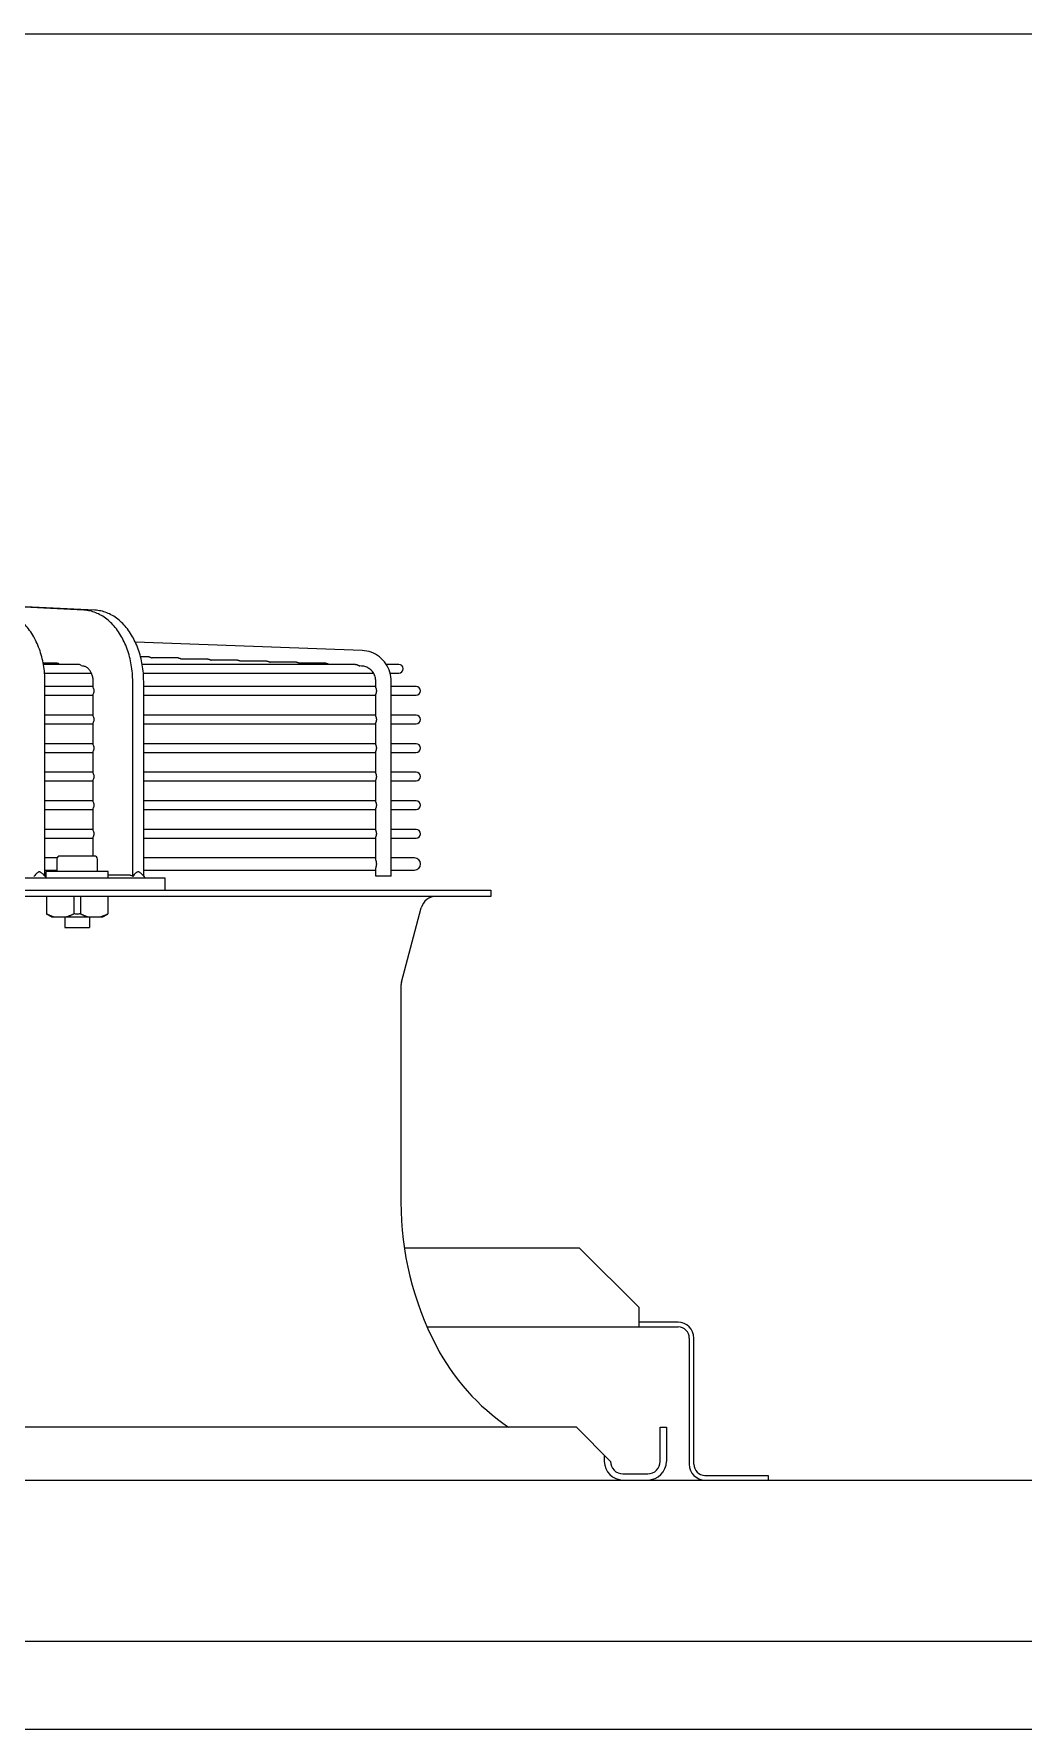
# Model space of a CAD drawing. Header units: millimetres. Extents: x 16950 to 32328, y 19251 to 29476.
# Drawn here: x 17286.51 to 17299.05, y 19593.38 to 19614.88 of the extents above; entities that cross this region are included whole.
import ezdxf

# ---------------------------------------------------------------- set-up
doc = ezdxf.new("R2010")
doc.units = ezdxf.units.MM
doc.header["$LTSCALE"] = 5
doc.layers.add('UNIT', color=6, linetype='Continuous')
doc.styles.add('SUBMITTAL', font='romans.shx', dxfattribs={"width": 0.75})
doc.dimstyles.new('SUBMITTAL', dxfattribs={"dimtxt": 0.09375, "dimasz": 0.09375, "dimexe": 0.03125, "dimexo": 0.0625, "dimgap": 0.0625, "dimtad": 0, "dimdec": 4, "dimzin": 4, "dimdsep": 46, "dimlunit": 4, "dimtxsty": 'SUBMITTAL', "dimcen": 0.09375, "dimclre": 6, "dimadec": 0, "dimazin": 0, "dimtfac": 1, "dimtdec": 0, "dimtofl": 0, "dimtmove": 0, "dimatfit": 3, "dimfxl": 0, "dimfrac": 2, "dimtolj": 1, "dimtzin": 4, "dimarcsym": 0})

msp = doc.modelspace()

# ---------------------------------------------------------------- linework, layer by layer
at = {"layer": 'UNIT'}
for p, q in [((17287.1464, 19607.5739), (17281.5716, 19607.8485)), ((17287.2856, 19607.5739), (17281.7107, 19607.8485)), ((17290.6737, 19607.0623), (17287.7984, 19607.1663)), ((17286.808, 19606.9004), (17286.6297, 19606.9004)), ((17287.0823, 19606.8869), (17286.6321, 19606.8869)), ((17287.9686, 19606.9814), (17287.8644, 19606.9814)), ((17290.588, 19606.8869), (17287.8849, 19606.8869)), ((17288.3428, 19606.9679), (17288.0094, 19606.9679)), ((17288.717, 19606.9544), (17288.3836, 19606.9544)), ((17289.0912, 19606.9409), (17288.7578, 19606.9409)), ((17289.4654, 19606.9274), (17289.1319, 19606.9274)), ((17289.8396, 19606.9139), (17289.5061, 19606.9139)), ((17290.2138, 19606.9004), (17289.8803, 19606.9004)), ((17291.1381, 19606.8869), (17290.9796, 19606.8869)), ((17286.6464, 19606.7767), (17287.2407, 19606.7767)), ((17286.651, 19604.1995), (17286.651, 19606.6689)), ((17287.1289, 19606.8657), (17287.1126, 19606.8665)), ((17287.2634, 19606.5921), (17287.2634, 19606.6689)), ((17287.7645, 19604.1961), (17287.7645, 19606.6689)), ((17287.8992, 19606.7767), (17290.8164, 19606.7767)), ((17287.9037, 19604.1995), (17287.9037, 19606.6689)), ((17290.6666, 19606.8656), (17290.6443, 19606.8664)), ((17290.8469, 19606.589), (17290.8469, 19606.6689)), ((17291.0291, 19606.7767), (17291.1381, 19606.7767)), ((17291.0438, 19604.1995), (17291.0438, 19606.6689)), ((17287.2634, 19606.605), (17286.651, 19606.605)), ((17286.651, 19606.4948), (17287.2634, 19606.4948)), ((17287.2634, 19606.2299), (17287.2634, 19606.5077)), ((17290.8469, 19606.605), (17287.9037, 19606.605)), ((17287.9037, 19606.4948), (17290.8469, 19606.4948)), ((17290.8469, 19606.2268), (17290.8469, 19606.5107)), ((17291.3586, 19606.605), (17291.0438, 19606.605)), ((17291.0438, 19606.4948), (17291.3586, 19606.4948)), ((17287.2634, 19606.2428), (17286.651, 19606.2428)), ((17290.8469, 19606.2428), (17287.9037, 19606.2428)), ((17291.3586, 19606.2428), (17291.0438, 19606.2428)), ((17286.651, 19606.1326), (17287.2634, 19606.1326)), ((17287.2634, 19605.8677), (17287.2634, 19606.1455)), ((17287.9037, 19606.1326), (17290.8469, 19606.1326)), ((17290.8469, 19605.8646), (17290.8469, 19606.1485)), ((17291.0438, 19606.1326), (17291.3586, 19606.1326)), ((17287.2634, 19605.8806), (17286.651, 19605.8806)), ((17290.8469, 19605.8806), (17287.9037, 19605.8806)), ((17291.3586, 19605.8806), (17291.0438, 19605.8806)), ((17286.651, 19605.7704), (17287.2634, 19605.7704)), ((17287.2634, 19605.5055), (17287.2634, 19605.7832)), ((17287.9037, 19605.7704), (17290.8469, 19605.7704)), ((17290.8469, 19605.5024), (17290.8469, 19605.7863)), ((17291.0438, 19605.7704), (17291.3586, 19605.7704)), ((17287.2634, 19605.5184), (17286.651, 19605.5184)), ((17286.651, 19605.4081), (17287.2634, 19605.4081)), ((17287.2634, 19605.1433), (17287.2634, 19605.421)), ((17290.8469, 19605.5184), (17287.9037, 19605.5184)), ((17287.9037, 19605.4081), (17290.8469, 19605.4081)), ((17290.8469, 19605.1402), (17290.8469, 19605.4241)), ((17291.3586, 19605.5184), (17291.0438, 19605.5184)), ((17291.0438, 19605.4081), (17291.3586, 19605.4081)), ((17287.2634, 19605.1562), (17286.651, 19605.1562)), ((17286.651, 19605.0459), (17287.2634, 19605.0459)), ((17287.2634, 19604.7811), (17287.2634, 19605.0588)), ((17290.8469, 19605.1562), (17287.9037, 19605.1562)), ((17287.9037, 19605.0459), (17290.8469, 19605.0459)), ((17290.8469, 19604.778), (17290.8469, 19605.0619)), ((17291.3586, 19605.1562), (17291.0438, 19605.1562)), ((17291.0438, 19605.0459), (17291.3586, 19605.0459)), ((17287.2634, 19604.794), (17286.651, 19604.794)), ((17290.8469, 19604.794), (17287.9037, 19604.794)), ((17291.3586, 19604.794), (17291.0438, 19604.794)), ((17286.651, 19604.6837), (17287.2634, 19604.6837)), ((17287.2634, 19604.4554), (17287.2634, 19604.6966)), ((17287.9037, 19604.6837), (17290.8469, 19604.6837)), ((17290.8469, 19604.4023), (17290.8469, 19604.6997)), ((17291.0438, 19604.6837), (17291.3586, 19604.6837)), ((17286.8074, 19604.4318), (17286.651, 19604.4318)), ((17286.8041, 19604.416), (17286.8041, 19604.2585)), ((17287.2766, 19604.4554), (17286.8435, 19604.4554)), ((17287.3159, 19604.416), (17287.3159, 19604.2585)), ((17290.8469, 19604.4318), (17287.9037, 19604.4318)), ((17290.8469, 19604.1995), (17290.8469, 19604.3077)), ((17291.3369, 19604.4318), (17291.0438, 19604.4318)), ((17285.9465, 19604.1798), (17288.1736, 19604.1798)), ((17286.651, 19604.2782), (17286.8041, 19604.2782)), ((17287.4537, 19604.2585), (17286.6663, 19604.2585)), ((17286.6663, 19604.1842), (17286.6663, 19604.2585)), ((17287.4537, 19604.1798), (17287.4537, 19604.2585)), ((17287.7228, 19604.2126), (17287.4537, 19604.2126)), ((17287.9037, 19604.2782), (17290.8469, 19604.2782)), ((17288.1736, 19604.1798), (17288.1736, 19604.0223)), ((17291.0438, 19604.1995), (17290.8469, 19604.1995)), ((17291.0438, 19604.2782), (17291.3369, 19604.2782)), ((17258.5672, 19604.0223), (17292.3074, 19604.0223)), ((17292.3074, 19603.9436), (17258.5672, 19603.9436)), ((17286.6703, 19603.9436), (17286.6703, 19603.7214)), ((17287.0183, 19603.9436), (17287.0183, 19603.7214)), ((17287.1018, 19603.9436), (17287.1018, 19603.7214)), ((17287.4498, 19603.9436), (17287.4498, 19603.7214)), ((17292.3074, 19604.0223), (17292.3074, 19603.9436)), ((17286.7333, 19603.6837), (17286.6703, 19603.7201)), ((17286.7333, 19603.6837), (17287.3868, 19603.6837)), ((17286.9026, 19603.6837), (17286.9026, 19603.5499)), ((17287.2175, 19603.6837), (17287.2175, 19603.5499)), ((17287.3868, 19603.6837), (17287.4498, 19603.7201)), ((17291.1723, 19602.8558), (17291.4234, 19603.7974)), ((17286.9026, 19603.5499), (17287.2175, 19603.5499)), ((17291.1657, 19602.8051), (17291.1657, 19600.0641)), ((17293.4303, 19599.484), (17291.2086, 19599.484)), ((17294.1803, 19598.734), (17293.4303, 19599.484)), ((17294.1803, 19598.734), (17294.1803, 19598.484)), ((17294.6803, 19598.542), (17294.1803, 19598.542)), ((17291.4967, 19598.484), (17294.6803, 19598.484)), ((17294.8213, 19598.343), (17294.8213, 19596.741)), ((17294.8793, 19596.741), (17294.8793, 19598.343)), ((17293.3901, 19597.2113), (17257.4846, 19597.2113)), ((17293.3901, 19597.2113), (17293.8231, 19596.7782)), ((17294.4531, 19596.7782), (17294.4531, 19597.2113)), ((17294.4531, 19597.2113), (17294.5318, 19597.2113)), ((17294.5318, 19597.2113), (17294.5318, 19596.7782)), ((17293.7444, 19596.857), (17293.7444, 19596.7782)), ((17293.9806, 19596.6207), (17294.2956, 19596.6207)), ((17295.0203, 19596.6), (17295.8213, 19596.6)), ((17295.8213, 19596.6), (17295.8213, 19596.542)), ((17251.8123, 19596.542), (17393.5423, 19596.542)), ((17393.5423, 19594.4924), (17251.8123, 19594.4924)), ((17256.0623, 19593.3829), (17389.3064, 19593.3829))]:
    msp.add_line(p, q, dxfattribs=at)
for centre, radius, start, end in [((17291.1381, 19606.8318), 0.0551, 270, 90), ((17291.3586, 19606.5499), 0.0551, 270, 90), ((17291.3586, 19606.1877), 0.0551, 270, 90), ((17291.3586, 19605.8255), 0.0551, 270, 90), ((17291.3586, 19605.4633), 0.0551, 270, 90), ((17291.3586, 19605.1011), 0.0551, 270, 90), ((17291.3586, 19604.7389), 0.0551, 270, 90), ((17286.8435, 19604.416), 0.0394, 90, 180), ((17287.2766, 19604.416), 0.0394, 0, 90), ((17291.3369, 19604.355), 0.0768, 270, 90), ((17291.6136, 19603.7467), 0.1969, 90, 165.06858), ((17291.3625, 19602.8051), 0.1969, 165.06858, 180), ((17295.1027, 19600.0641), 3.937, 180, 207.50184), ((17294.6803, 19598.343), 0.199, 0, 90), ((17294.6803, 19598.343), 0.141, 0, 90), ((17294.1249, 19599.5551), 2.8346, 207.50184, 235.77552), ((17293.9806, 19596.7782), 0.2362, 180, 270), ((17293.9806, 19596.7782), 0.1575, 180, 270), ((17294.2956, 19596.7782), 0.2362, 270, 0), ((17294.2956, 19596.7782), 0.1575, 270, 0), ((17295.0203, 19596.741), 0.199, 180, 270), ((17295.0203, 19596.741), 0.141, 180, 270)]:
    msp.add_arc(centre, radius, start, end, dxfattribs=at)
for centre, ratio, start_param, end_param in [((17286.808, 19606.8453), 0.7080429, 2.4266911, 3.1416001), ((17287.0823, 19606.8318), 0.7079972, 2.2505647, 3.1415995), ((17287.2383, 19606.5499), 0.7079678, 1.5708033, 2.4433758), ((17287.2383, 19606.5499), 0.7079678, 0.6982169, 1.5707894), ((17287.2383, 19606.1877), 0.7079678, 1.5708033, 2.4433758), ((17287.2383, 19606.1877), 0.7079678, 0.6982169, 1.5707894), ((17287.2383, 19605.8255), 0.7079678, 1.5708033, 2.4433758), ((17287.2383, 19605.8255), 0.7079678, 0.6982169, 1.5707894), ((17287.2383, 19605.4633), 0.7079678, 1.5708033, 2.4433758), ((17287.2383, 19605.4633), 0.7079678, 0.6982169, 1.5707894), ((17287.2383, 19605.1011), 0.7079678, 1.5708033, 2.4433758), ((17287.2383, 19605.1011), 0.7079678, 0.6982169, 1.5707894), ((17287.2383, 19604.7389), 0.7079678, 1.5708033, 2.4433758), ((17287.2383, 19604.7389), 0.7079678, 0.6982169, 1.5707894)]:
    msp.add_ellipse(centre, major_axis=(0, -0.0551), ratio=ratio, start_param=start_param, end_param=end_param, dxfattribs=at)
for points, knots in [([(17286.651, 19606.6689), (17286.651, 19606.7044), (17286.6495, 19606.7403), (17286.6465, 19606.7757), (17286.6435, 19606.8112), (17286.6391, 19606.8461), (17286.6332, 19606.8808), (17286.6273, 19606.9154), (17286.6199, 19606.9498), (17286.6111, 19606.9833), (17286.6024, 19607.0167), (17286.5923, 19607.0493), (17286.5808, 19607.081), (17286.5693, 19607.1128), (17286.5564, 19607.1438), (17286.5424, 19607.1734), (17286.5283, 19607.203), (17286.5131, 19607.2313), (17286.4967, 19607.2583), (17286.4803, 19607.2854), (17286.4626, 19607.3112), (17286.444, 19607.3354), (17286.4255, 19607.3595), (17286.406, 19607.382), (17286.3856, 19607.4029), (17286.3651, 19607.4237), (17286.3437, 19607.443), (17286.3216, 19607.4603), (17286.2996, 19607.4777), (17286.277, 19607.4931), (17286.2536, 19607.5066), (17286.2303, 19607.5201), (17286.2063, 19607.5318), (17286.182, 19607.5413), (17286.1577, 19607.5509), (17286.1331, 19607.5583), (17286.1082, 19607.5638), (17286.0833, 19607.5692), (17286.0579, 19607.5726), (17286.0328, 19607.5738)], [0, 0, 0, 0, 0.076921, 0.076921, 0.076921, 0.1538421, 0.1538421, 0.1538421, 0.2307631, 0.2307631, 0.2307631, 0.3076842, 0.3076842, 0.3076842, 0.3846052, 0.3846052, 0.3846052, 0.4615263, 0.4615263, 0.4615263, 0.5384473, 0.5384473, 0.5384473, 0.6153684, 0.6153684, 0.6153684, 0.6922894, 0.6922894, 0.6922894, 0.7692105, 0.7692105, 0.7692105, 0.8461315, 0.8461315, 0.8461315, 0.9230526, 0.9230526, 0.9230526, 1, 1, 1, 1]), ([(17287.7645, 19606.6689), (17287.7645, 19606.7044), (17287.763, 19606.7403), (17287.7601, 19606.7757), (17287.7571, 19606.8112), (17287.7527, 19606.8461), (17287.7467, 19606.8808), (17287.7408, 19606.9154), (17287.7334, 19606.9498), (17287.7247, 19606.9833), (17287.7159, 19607.0167), (17287.7058, 19607.0493), (17287.6943, 19607.081), (17287.6828, 19607.1128), (17287.67, 19607.1438), (17287.6559, 19607.1734), (17287.6419, 19607.203), (17287.6267, 19607.2313), (17287.6102, 19607.2583), (17287.5938, 19607.2854), (17287.5762, 19607.3112), (17287.5576, 19607.3354), (17287.539, 19607.3595), (17287.5196, 19607.382), (17287.4991, 19607.4029), (17287.4787, 19607.4237), (17287.4572, 19607.443), (17287.4352, 19607.4603), (17287.4132, 19607.4777), (17287.3905, 19607.4931), (17287.3672, 19607.5066), (17287.3438, 19607.5201), (17287.3198, 19607.5318), (17287.2955, 19607.5413), (17287.2712, 19607.5509), (17287.2467, 19607.5583), (17287.2218, 19607.5638), (17287.1968, 19607.5692), (17287.1715, 19607.5726), (17287.1464, 19607.5738)], [0, 0, 0, 0, 0.076921, 0.076921, 0.076921, 0.1538421, 0.1538421, 0.1538421, 0.2307631, 0.2307631, 0.2307631, 0.3076842, 0.3076842, 0.3076842, 0.3846052, 0.3846052, 0.3846052, 0.4615263, 0.4615263, 0.4615263, 0.5384473, 0.5384473, 0.5384473, 0.6153684, 0.6153684, 0.6153684, 0.6922894, 0.6922894, 0.6922894, 0.7692105, 0.7692105, 0.7692105, 0.8461315, 0.8461315, 0.8461315, 0.9230526, 0.9230526, 0.9230526, 1, 1, 1, 1]), ([(17287.9037, 19606.6689), (17287.9037, 19606.7044), (17287.9022, 19606.7403), (17287.8993, 19606.7757), (17287.8963, 19606.8112), (17287.8919, 19606.8461), (17287.8859, 19606.8808), (17287.88, 19606.9154), (17287.8726, 19606.9498), (17287.8639, 19606.9833), (17287.8551, 19607.0167), (17287.845, 19607.0493), (17287.8335, 19607.081), (17287.822, 19607.1128), (17287.8092, 19607.1438), (17287.7951, 19607.1734), (17287.7811, 19607.203), (17287.7659, 19607.2313), (17287.7494, 19607.2583), (17287.733, 19607.2854), (17287.7153, 19607.3112), (17287.6968, 19607.3354), (17287.6782, 19607.3595), (17287.6588, 19607.382), (17287.6383, 19607.4029), (17287.6179, 19607.4237), (17287.5964, 19607.443), (17287.5744, 19607.4603), (17287.5524, 19607.4777), (17287.5297, 19607.4931), (17287.5064, 19607.5066), (17287.483, 19607.5201), (17287.459, 19607.5318), (17287.4347, 19607.5413), (17287.4104, 19607.5509), (17287.3859, 19607.5583), (17287.361, 19607.5638), (17287.336, 19607.5692), (17287.3107, 19607.5726), (17287.2856, 19607.5738)], [0, 0, 0, 0, 0.076921, 0.076921, 0.076921, 0.1538421, 0.1538421, 0.1538421, 0.2307631, 0.2307631, 0.2307631, 0.3076842, 0.3076842, 0.3076842, 0.3846052, 0.3846052, 0.3846052, 0.4615263, 0.4615263, 0.4615263, 0.5384473, 0.5384473, 0.5384473, 0.6153684, 0.6153684, 0.6153684, 0.6922894, 0.6922894, 0.6922894, 0.7692105, 0.7692105, 0.7692105, 0.8461315, 0.8461315, 0.8461315, 0.9230526, 0.9230526, 0.9230526, 1, 1, 1, 1]), ([(17287.9686, 19606.9814), (17287.9687, 19606.9814), (17287.9689, 19606.9814), (17287.969, 19606.9814), (17287.97, 19606.9814), (17287.9709, 19606.9814), (17287.9719, 19606.9813), (17287.9729, 19606.9812), (17287.9739, 19606.9811), (17287.9749, 19606.981), (17287.9758, 19606.9809), (17287.9768, 19606.9808), (17287.9778, 19606.9806), (17287.9788, 19606.9804), (17287.9798, 19606.9802), (17287.9808, 19606.98), (17287.9818, 19606.9798), (17287.9829, 19606.9795), (17287.9839, 19606.9793), (17287.9849, 19606.979), (17287.9859, 19606.9787), (17287.9869, 19606.9784), (17287.9879, 19606.9781), (17287.9889, 19606.9777), (17287.9899, 19606.9774), (17287.9909, 19606.977), (17287.9919, 19606.9766), (17287.9929, 19606.9762), (17287.9939, 19606.9758), (17287.9949, 19606.9754), (17287.9958, 19606.975), (17287.9968, 19606.9745), (17287.9978, 19606.9741), (17287.9988, 19606.9736), (17287.9998, 19606.9731), (17288.0007, 19606.9726), (17288.0017, 19606.9721), (17288.0026, 19606.9716), (17288.0036, 19606.9711), (17288.0045, 19606.9706), (17288.0055, 19606.9701), (17288.0064, 19606.9696), (17288.0073, 19606.9691), (17288.008, 19606.9687), (17288.0087, 19606.9683), (17288.0094, 19606.9679)], [0.48439597, 0.48439597, 0.48439597, 0.48439597, 0.48780488, 0.48780488, 0.48780488, 0.51219512, 0.51219512, 0.51219512, 0.53658537, 0.53658537, 0.53658537, 0.56097561, 0.56097561, 0.56097561, 0.58536585, 0.58536585, 0.58536585, 0.6097561, 0.6097561, 0.6097561, 0.63414634, 0.63414634, 0.63414634, 0.65853659, 0.65853659, 0.65853659, 0.68292683, 0.68292683, 0.68292683, 0.70731707, 0.70731707, 0.70731707, 0.73170732, 0.73170732, 0.73170732, 0.75609756, 0.75609756, 0.75609756, 0.7804878, 0.7804878, 0.7804878, 0.80487805, 0.80487805, 0.80487805, 0.82380204, 0.82380204, 0.82380204, 0.82380204]), ([(17288.3428, 19606.9679), (17288.3429, 19606.9679), (17288.3431, 19606.9679), (17288.3432, 19606.9679), (17288.3442, 19606.9679), (17288.3451, 19606.9679), (17288.3461, 19606.9678), (17288.3471, 19606.9677), (17288.3481, 19606.9677), (17288.349, 19606.9675), (17288.35, 19606.9674), (17288.351, 19606.9673), (17288.352, 19606.9671), (17288.353, 19606.9669), (17288.354, 19606.9667), (17288.355, 19606.9665), (17288.356, 19606.9663), (17288.3571, 19606.966), (17288.3581, 19606.9658), (17288.3591, 19606.9655), (17288.3601, 19606.9652), (17288.3611, 19606.9649), (17288.3621, 19606.9646), (17288.3631, 19606.9642), (17288.3641, 19606.9639), (17288.3651, 19606.9635), (17288.3661, 19606.9631), (17288.3671, 19606.9627), (17288.3681, 19606.9623), (17288.3691, 19606.9619), (17288.3701, 19606.9614), (17288.371, 19606.961), (17288.372, 19606.9605), (17288.373, 19606.9601), (17288.374, 19606.9596), (17288.3749, 19606.9591), (17288.3759, 19606.9586), (17288.3768, 19606.9581), (17288.3778, 19606.9576), (17288.3787, 19606.9571), (17288.3797, 19606.9566), (17288.3806, 19606.9561), (17288.3815, 19606.9556), (17288.3822, 19606.9552), (17288.3829, 19606.9548), (17288.3836, 19606.9544)], [0.48440995, 0.48440995, 0.48440995, 0.48440995, 0.48780488, 0.48780488, 0.48780488, 0.51219512, 0.51219512, 0.51219512, 0.53658537, 0.53658537, 0.53658537, 0.56097561, 0.56097561, 0.56097561, 0.58536585, 0.58536585, 0.58536585, 0.6097561, 0.6097561, 0.6097561, 0.63414634, 0.63414634, 0.63414634, 0.65853659, 0.65853659, 0.65853659, 0.68292683, 0.68292683, 0.68292683, 0.70731707, 0.70731707, 0.70731707, 0.73170732, 0.73170732, 0.73170732, 0.75609756, 0.75609756, 0.75609756, 0.7804878, 0.7804878, 0.7804878, 0.80487805, 0.80487805, 0.80487805, 0.82345363, 0.82345363, 0.82345363, 0.82345363]), ([(17288.717, 19606.9544), (17288.7171, 19606.9544), (17288.7173, 19606.9544), (17288.7174, 19606.9544), (17288.7183, 19606.9544), (17288.7193, 19606.9544), (17288.7203, 19606.9543), (17288.7213, 19606.9542), (17288.7223, 19606.9542), (17288.7232, 19606.954), (17288.7242, 19606.9539), (17288.7252, 19606.9538), (17288.7262, 19606.9536), (17288.7272, 19606.9534), (17288.7282, 19606.9532), (17288.7292, 19606.953), (17288.7302, 19606.9528), (17288.7313, 19606.9526), (17288.7323, 19606.9523), (17288.7333, 19606.952), (17288.7343, 19606.9517), (17288.7353, 19606.9514), (17288.7363, 19606.9511), (17288.7373, 19606.9507), (17288.7383, 19606.9504), (17288.7393, 19606.95), (17288.7403, 19606.9496), (17288.7413, 19606.9492), (17288.7423, 19606.9488), (17288.7433, 19606.9484), (17288.7443, 19606.9479), (17288.7453, 19606.9475), (17288.7462, 19606.947), (17288.7472, 19606.9466), (17288.7482, 19606.9461), (17288.7491, 19606.9456), (17288.7501, 19606.9451), (17288.7511, 19606.9446), (17288.752, 19606.9441), (17288.753, 19606.9436), (17288.7539, 19606.9431), (17288.7548, 19606.9426), (17288.7557, 19606.9421), (17288.7564, 19606.9417), (17288.7571, 19606.9413), (17288.7578, 19606.9409)], [0.48442393, 0.48442393, 0.48442393, 0.48442393, 0.48780488, 0.48780488, 0.48780488, 0.51219512, 0.51219512, 0.51219512, 0.53658537, 0.53658537, 0.53658537, 0.56097561, 0.56097561, 0.56097561, 0.58536585, 0.58536585, 0.58536585, 0.6097561, 0.6097561, 0.6097561, 0.63414634, 0.63414634, 0.63414634, 0.65853659, 0.65853659, 0.65853659, 0.68292683, 0.68292683, 0.68292683, 0.70731707, 0.70731707, 0.70731707, 0.73170732, 0.73170732, 0.73170732, 0.75609756, 0.75609756, 0.75609756, 0.7804878, 0.7804878, 0.7804878, 0.80487805, 0.80487805, 0.80487805, 0.82310602, 0.82310602, 0.82310602, 0.82310602]), ([(17289.0912, 19606.9409), (17289.0913, 19606.9409), (17289.0914, 19606.9409), (17289.0916, 19606.9409), (17289.0925, 19606.9409), (17289.0935, 19606.9409), (17289.0945, 19606.9408), (17289.0955, 19606.9407), (17289.0965, 19606.9407), (17289.0974, 19606.9405), (17289.0984, 19606.9404), (17289.0994, 19606.9403), (17289.1004, 19606.9401), (17289.1014, 19606.9399), (17289.1024, 19606.9397), (17289.1034, 19606.9395), (17289.1045, 19606.9393), (17289.1055, 19606.9391), (17289.1065, 19606.9388), (17289.1075, 19606.9385), (17289.1085, 19606.9382), (17289.1095, 19606.9379), (17289.1105, 19606.9376), (17289.1115, 19606.9372), (17289.1125, 19606.9369), (17289.1135, 19606.9365), (17289.1145, 19606.9361), (17289.1155, 19606.9357), (17289.1165, 19606.9353), (17289.1175, 19606.9349), (17289.1185, 19606.9344), (17289.1195, 19606.934), (17289.1204, 19606.9335), (17289.1214, 19606.9331), (17289.1224, 19606.9326), (17289.1234, 19606.9321), (17289.1243, 19606.9316), (17289.1253, 19606.9311), (17289.1262, 19606.9306), (17289.1272, 19606.9301), (17289.1281, 19606.9296), (17289.129, 19606.9291), (17289.13, 19606.9286), (17289.1306, 19606.9282), (17289.1313, 19606.9278), (17289.1319, 19606.9274)], [0.48443789, 0.48443789, 0.48443789, 0.48443789, 0.48780488, 0.48780488, 0.48780488, 0.51219512, 0.51219512, 0.51219512, 0.53658537, 0.53658537, 0.53658537, 0.56097561, 0.56097561, 0.56097561, 0.58536585, 0.58536585, 0.58536585, 0.6097561, 0.6097561, 0.6097561, 0.63414634, 0.63414634, 0.63414634, 0.65853659, 0.65853659, 0.65853659, 0.68292683, 0.68292683, 0.68292683, 0.70731707, 0.70731707, 0.70731707, 0.73170732, 0.73170732, 0.73170732, 0.75609756, 0.75609756, 0.75609756, 0.7804878, 0.7804878, 0.7804878, 0.80487805, 0.80487805, 0.80487805, 0.82275922, 0.82275922, 0.82275922, 0.82275922]), ([(17289.4654, 19606.9274), (17289.4655, 19606.9274), (17289.4656, 19606.9274), (17289.4658, 19606.9274), (17289.4667, 19606.9274), (17289.4677, 19606.9274), (17289.4687, 19606.9273), (17289.4697, 19606.9273), (17289.4706, 19606.9272), (17289.4716, 19606.927), (17289.4726, 19606.9269), (17289.4736, 19606.9268), (17289.4746, 19606.9266), (17289.4756, 19606.9264), (17289.4766, 19606.9262), (17289.4776, 19606.926), (17289.4787, 19606.9258), (17289.4797, 19606.9256), (17289.4807, 19606.9253), (17289.4817, 19606.925), (17289.4827, 19606.9247), (17289.4837, 19606.9244), (17289.4847, 19606.9241), (17289.4857, 19606.9237), (17289.4867, 19606.9234), (17289.4877, 19606.923), (17289.4887, 19606.9226), (17289.4897, 19606.9222), (17289.4907, 19606.9218), (17289.4917, 19606.9214), (17289.4927, 19606.9209), (17289.4937, 19606.9205), (17289.4947, 19606.92), (17289.4956, 19606.9196), (17289.4966, 19606.9191), (17289.4976, 19606.9186), (17289.4985, 19606.9181), (17289.4995, 19606.9176), (17289.5004, 19606.9171), (17289.5014, 19606.9166), (17289.5023, 19606.9161), (17289.5033, 19606.9156), (17289.5042, 19606.915), (17289.5048, 19606.9147), (17289.5055, 19606.9143), (17289.5061, 19606.9139)], [0.48445184, 0.48445184, 0.48445184, 0.48445184, 0.48780488, 0.48780488, 0.48780488, 0.51219512, 0.51219512, 0.51219512, 0.53658537, 0.53658537, 0.53658537, 0.56097561, 0.56097561, 0.56097561, 0.58536585, 0.58536585, 0.58536585, 0.6097561, 0.6097561, 0.6097561, 0.63414634, 0.63414634, 0.63414634, 0.65853659, 0.65853659, 0.65853659, 0.68292683, 0.68292683, 0.68292683, 0.70731707, 0.70731707, 0.70731707, 0.73170732, 0.73170732, 0.73170732, 0.75609756, 0.75609756, 0.75609756, 0.7804878, 0.7804878, 0.7804878, 0.80487805, 0.80487805, 0.80487805, 0.82241329, 0.82241329, 0.82241329, 0.82241329]), ([(17289.8396, 19606.9139), (17289.8397, 19606.9139), (17289.8398, 19606.9139), (17289.84, 19606.9139), (17289.8409, 19606.9139), (17289.8419, 19606.9139), (17289.8429, 19606.9138), (17289.8439, 19606.9138), (17289.8448, 19606.9137), (17289.8458, 19606.9136), (17289.8468, 19606.9134), (17289.8478, 19606.9133), (17289.8488, 19606.9131), (17289.8498, 19606.9129), (17289.8508, 19606.9128), (17289.8518, 19606.9125), (17289.8529, 19606.9123), (17289.8539, 19606.9121), (17289.8549, 19606.9118), (17289.8559, 19606.9115), (17289.8569, 19606.9112), (17289.8579, 19606.9109), (17289.8589, 19606.9106), (17289.8599, 19606.9102), (17289.8609, 19606.9099), (17289.8619, 19606.9095), (17289.8629, 19606.9091), (17289.8639, 19606.9087), (17289.8649, 19606.9083), (17289.8659, 19606.9079), (17289.8669, 19606.9074), (17289.8679, 19606.907), (17289.8689, 19606.9065), (17289.8698, 19606.906), (17289.8708, 19606.9056), (17289.8718, 19606.9051), (17289.8728, 19606.9046), (17289.8737, 19606.9041), (17289.8747, 19606.9036), (17289.8756, 19606.9031), (17289.8765, 19606.9026), (17289.8775, 19606.902), (17289.8784, 19606.9015), (17289.879, 19606.9012), (17289.8797, 19606.9008), (17289.8803, 19606.9004)], [0.48446578, 0.48446578, 0.48446578, 0.48446578, 0.48780488, 0.48780488, 0.48780488, 0.51219512, 0.51219512, 0.51219512, 0.53658537, 0.53658537, 0.53658537, 0.56097561, 0.56097561, 0.56097561, 0.58536585, 0.58536585, 0.58536585, 0.6097561, 0.6097561, 0.6097561, 0.63414634, 0.63414634, 0.63414634, 0.65853659, 0.65853659, 0.65853659, 0.68292683, 0.68292683, 0.68292683, 0.70731707, 0.70731707, 0.70731707, 0.73170732, 0.73170732, 0.73170732, 0.75609756, 0.75609756, 0.75609756, 0.7804878, 0.7804878, 0.7804878, 0.80487805, 0.80487805, 0.80487805, 0.82206823, 0.82206823, 0.82206823, 0.82206823]), ([(17290.2138, 19606.9004), (17290.2139, 19606.9004), (17290.214, 19606.9004), (17290.2142, 19606.9004), (17290.2151, 19606.9004), (17290.2161, 19606.9004), (17290.2171, 19606.9003), (17290.2181, 19606.9003), (17290.219, 19606.9002), (17290.22, 19606.9001), (17290.221, 19606.8999), (17290.222, 19606.8998), (17290.223, 19606.8996), (17290.224, 19606.8995), (17290.225, 19606.8993), (17290.226, 19606.899), (17290.2271, 19606.8988), (17290.2281, 19606.8986), (17290.2291, 19606.8983), (17290.2301, 19606.898), (17290.2311, 19606.8977), (17290.2321, 19606.8974), (17290.2331, 19606.8971), (17290.2341, 19606.8967), (17290.2351, 19606.8964), (17290.2361, 19606.896), (17290.2371, 19606.8956), (17290.2381, 19606.8952), (17290.2391, 19606.8948), (17290.2401, 19606.8944), (17290.2411, 19606.8939), (17290.2421, 19606.8935), (17290.2431, 19606.893), (17290.2441, 19606.8925), (17290.245, 19606.8921), (17290.246, 19606.8916), (17290.247, 19606.8911), (17290.2479, 19606.8906), (17290.2489, 19606.8901), (17290.2498, 19606.8896), (17290.2508, 19606.889), (17290.2517, 19606.8885), (17290.2526, 19606.888), (17290.2532, 19606.8876), (17290.2539, 19606.8873), (17290.2545, 19606.8869)], [0.48447969, 0.48447969, 0.48447969, 0.48447969, 0.48780488, 0.48780488, 0.48780488, 0.51219512, 0.51219512, 0.51219512, 0.53658537, 0.53658537, 0.53658537, 0.56097561, 0.56097561, 0.56097561, 0.58536585, 0.58536585, 0.58536585, 0.6097561, 0.6097561, 0.6097561, 0.63414634, 0.63414634, 0.63414634, 0.65853659, 0.65853659, 0.65853659, 0.68292683, 0.68292683, 0.68292683, 0.70731707, 0.70731707, 0.70731707, 0.73170732, 0.73170732, 0.73170732, 0.75609756, 0.75609756, 0.75609756, 0.7804878, 0.7804878, 0.7804878, 0.80487805, 0.80487805, 0.80487805, 0.82172407, 0.82172407, 0.82172407, 0.82172407]), ([(17290.588, 19606.8869), (17290.5881, 19606.8869), (17290.5882, 19606.8869), (17290.5883, 19606.8869), (17290.5893, 19606.8869), (17290.5903, 19606.8869), (17290.5913, 19606.8868), (17290.5922, 19606.8868), (17290.5932, 19606.8867), (17290.5942, 19606.8866), (17290.5952, 19606.8864), (17290.5962, 19606.8863), (17290.5972, 19606.8861), (17290.5982, 19606.886), (17290.5992, 19606.8858), (17290.6003, 19606.8855), (17290.6013, 19606.8853), (17290.6023, 19606.8851), (17290.6033, 19606.8848), (17290.6043, 19606.8845), (17290.6053, 19606.8842), (17290.6063, 19606.8839), (17290.6073, 19606.8836), (17290.6083, 19606.8832), (17290.6093, 19606.8829), (17290.6103, 19606.8825), (17290.6113, 19606.8821), (17290.6123, 19606.8817), (17290.6133, 19606.8813), (17290.6143, 19606.8809), (17290.6153, 19606.8804), (17290.6163, 19606.88), (17290.6173, 19606.8795), (17290.6183, 19606.879), (17290.6193, 19606.8786), (17290.6202, 19606.8781), (17290.6212, 19606.8776), (17290.6221, 19606.8771), (17290.6231, 19606.8766), (17290.624, 19606.876), (17290.625, 19606.8755), (17290.6259, 19606.875), (17290.6268, 19606.8745), (17290.6277, 19606.874), (17290.6286, 19606.8735), (17290.6295, 19606.8729), (17290.6304, 19606.8724), (17290.6313, 19606.8719), (17290.6321, 19606.8715), (17290.633, 19606.871), (17290.6338, 19606.8705), (17290.6346, 19606.8701), (17290.6355, 19606.8696), (17290.6362, 19606.8692), (17290.637, 19606.8688), (17290.6378, 19606.8684), (17290.6385, 19606.8681), (17290.6392, 19606.8678), (17290.6399, 19606.8675), (17290.6406, 19606.8672), (17290.6412, 19606.867), (17290.6419, 19606.8668), (17290.6425, 19606.8667), (17290.643, 19606.8666), (17290.6433, 19606.8665), (17290.6436, 19606.8665), (17290.6438, 19606.8664), (17290.644, 19606.8664), (17290.6442, 19606.8664), (17290.6443, 19606.8664)], [0.48449418, 0.48449418, 0.48449418, 0.48449418, 0.48780488, 0.48780488, 0.48780488, 0.51219512, 0.51219512, 0.51219512, 0.53658537, 0.53658537, 0.53658537, 0.56097561, 0.56097561, 0.56097561, 0.58536585, 0.58536585, 0.58536585, 0.6097561, 0.6097561, 0.6097561, 0.63414634, 0.63414634, 0.63414634, 0.65853659, 0.65853659, 0.65853659, 0.68292683, 0.68292683, 0.68292683, 0.70731707, 0.70731707, 0.70731707, 0.73170732, 0.73170732, 0.73170732, 0.75609756, 0.75609756, 0.75609756, 0.7804878, 0.7804878, 0.7804878, 0.80487805, 0.80487805, 0.80487805, 0.82926829, 0.82926829, 0.82926829, 0.85365854, 0.85365854, 0.85365854, 0.87804878, 0.87804878, 0.87804878, 0.90243902, 0.90243902, 0.90243902, 0.92682927, 0.92682927, 0.92682927, 0.95121951, 0.95121951, 0.95121951, 0.97560976, 0.97560976, 0.97560976, 0.98780488, 0.98780488, 0.98780488, 0.99598671, 0.99598671, 0.99598671, 0.99598671]), ([(17291.0438, 19606.6689), (17291.0438, 19606.7088), (17291.0378, 19606.7488), (17291.0144, 19606.8252), (17290.997, 19606.8616), (17290.9521, 19606.9274), (17290.9247, 19606.9569), (17290.8622, 19607.006), (17290.8271, 19607.0256), (17290.7527, 19607.0531), (17290.7133, 19607.0609), (17290.6737, 19607.0623)], [1.5707963, 1.5707963, 1.5707963, 1.5707963, 1.8779743, 1.8779743, 2.1851522, 2.1851522, 2.4923302, 2.4923302, 2.7995081, 2.7995081, 3.1066861, 3.1066861, 3.1066861, 3.1066861]), ([(17287.2634, 19606.6689), (17287.2634, 19606.6766), (17287.2631, 19606.6844), (17287.2625, 19606.692), (17287.2618, 19606.6997), (17287.2608, 19606.7074), (17287.2596, 19606.7149), (17287.2583, 19606.7224), (17287.2567, 19606.7299), (17287.2548, 19606.7371), (17287.2529, 19606.7444), (17287.2507, 19606.7515), (17287.2482, 19606.7584), (17287.2457, 19606.7653), (17287.2429, 19606.772), (17287.2398, 19606.7784), (17287.2368, 19606.7849), (17287.2335, 19606.7911), (17287.2299, 19606.797), (17287.2263, 19606.8028), (17287.2225, 19606.8084), (17287.2185, 19606.8137), (17287.2144, 19606.8189), (17287.2102, 19606.8238), (17287.2057, 19606.8284), (17287.2013, 19606.8329), (17287.1966, 19606.8371), (17287.1918, 19606.8409), (17287.187, 19606.8446), (17287.1821, 19606.848), (17287.177, 19606.851), (17287.1719, 19606.8539), (17287.1667, 19606.8564), (17287.1614, 19606.8585), (17287.1561, 19606.8606), (17287.1508, 19606.8622), (17287.1453, 19606.8634), (17287.1399, 19606.8646), (17287.1344, 19606.8653), (17287.1289, 19606.8656)], [0, 0, 0, 0, 0.076921, 0.076921, 0.076921, 0.153842, 0.153842, 0.153842, 0.230763, 0.230763, 0.230763, 0.307684, 0.307684, 0.307684, 0.384605, 0.384605, 0.384605, 0.461526, 0.461526, 0.461526, 0.538447, 0.538447, 0.538447, 0.615368, 0.615368, 0.615368, 0.692289, 0.692289, 0.692289, 0.7692101, 0.7692101, 0.7692101, 0.8461311, 0.8461311, 0.8461311, 0.9230521, 0.9230521, 0.9230521, 1, 1, 1, 1]), ([(17290.8469, 19606.6689), (17290.8469, 19606.6894), (17290.8439, 19606.7098), (17290.832, 19606.7488), (17290.8231, 19606.7672), (17290.8007, 19606.8001), (17290.7871, 19606.8147), (17290.7565, 19606.8387), (17290.7396, 19606.8481), (17290.704, 19606.8612), (17290.6853, 19606.8649), (17290.6666, 19606.8656)], [1.5707963, 1.5707963, 1.5707963, 1.5707963, 1.8779743, 1.8779743, 2.1851522, 2.1851522, 2.4923302, 2.4923302, 2.7995081, 2.7995081, 3.1066861, 3.1066861, 3.1066861, 3.1066861]), ([(17290.8469, 19606.589), (17290.8469, 19606.589), (17290.847, 19606.5885), (17290.8471, 19606.5875), (17290.8474, 19606.5859), (17290.8479, 19606.5841), (17290.8484, 19606.5821), (17290.8491, 19606.58), (17290.8497, 19606.5777), (17290.8504, 19606.5753), (17290.8511, 19606.5728), (17290.8517, 19606.5701), (17290.8523, 19606.5674), (17290.8528, 19606.5646), (17290.8532, 19606.5618), (17290.8535, 19606.5588), (17290.8538, 19606.5559), (17290.8539, 19606.5529), (17290.854, 19606.5509), (17290.854, 19606.5499)], [0.23243635, 0.23243635, 0.23243635, 0.23243635, 0.23809524, 0.28571429, 0.33333333, 0.38095238, 0.42857143, 0.47619048, 0.52380952, 0.57142857, 0.61904762, 0.66666667, 0.71428571, 0.76190476, 0.80952381, 0.85714286, 0.9047619, 0.95238095, 1, 1, 1, 1]), ([(17290.854, 19606.5499), (17290.854, 19606.5489), (17290.8539, 19606.5469), (17290.8538, 19606.5439), (17290.8535, 19606.5409), (17290.8532, 19606.538), (17290.8528, 19606.5351), (17290.8523, 19606.5323), (17290.8517, 19606.5296), (17290.8511, 19606.527), (17290.8504, 19606.5245), (17290.8497, 19606.522), (17290.8491, 19606.5198), (17290.8484, 19606.5176), (17290.8479, 19606.5156), (17290.8474, 19606.5138), (17290.8471, 19606.5122), (17290.847, 19606.5113), (17290.8469, 19606.5108), (17290.8469, 19606.5107)], [0, 0, 0, 0, 0.04761905, 0.0952381, 0.14285714, 0.19047619, 0.23809524, 0.28571429, 0.33333333, 0.38095238, 0.42857143, 0.47619048, 0.52380952, 0.57142857, 0.61904762, 0.66666667, 0.71428571, 0.76190476, 0.76755485, 0.76755485, 0.76755485, 0.76755485]), ([(17290.8469, 19606.2268), (17290.8469, 19606.2268), (17290.847, 19606.2263), (17290.8471, 19606.2253), (17290.8474, 19606.2237), (17290.8479, 19606.2219), (17290.8484, 19606.2199), (17290.8491, 19606.2178), (17290.8497, 19606.2155), (17290.8504, 19606.2131), (17290.8511, 19606.2106), (17290.8517, 19606.2079), (17290.8523, 19606.2052), (17290.8528, 19606.2024), (17290.8532, 19606.1995), (17290.8535, 19606.1966), (17290.8538, 19606.1937), (17290.8539, 19606.1907), (17290.854, 19606.1887), (17290.854, 19606.1877)], [0.23243635, 0.23243635, 0.23243635, 0.23243635, 0.23809524, 0.28571429, 0.33333333, 0.38095238, 0.42857143, 0.47619048, 0.52380952, 0.57142857, 0.61904762, 0.66666667, 0.71428571, 0.76190476, 0.80952381, 0.85714286, 0.9047619, 0.95238095, 1, 1, 1, 1]), ([(17290.854, 19606.1877), (17290.854, 19606.1867), (17290.8539, 19606.1847), (17290.8538, 19606.1817), (17290.8535, 19606.1787), (17290.8532, 19606.1758), (17290.8528, 19606.1729), (17290.8523, 19606.1701), (17290.8517, 19606.1674), (17290.8511, 19606.1648), (17290.8504, 19606.1623), (17290.8497, 19606.1598), (17290.8491, 19606.1576), (17290.8484, 19606.1554), (17290.8479, 19606.1534), (17290.8474, 19606.1516), (17290.8471, 19606.15), (17290.847, 19606.1491), (17290.8469, 19606.1486), (17290.8469, 19606.1485)], [0, 0, 0, 0, 0.04761905, 0.0952381, 0.14285714, 0.19047619, 0.23809524, 0.28571429, 0.33333333, 0.38095238, 0.42857143, 0.47619048, 0.52380952, 0.57142857, 0.61904762, 0.66666667, 0.71428571, 0.76190476, 0.76755485, 0.76755485, 0.76755485, 0.76755485]), ([(17290.8469, 19605.8646), (17290.8469, 19605.8646), (17290.847, 19605.8641), (17290.8471, 19605.8631), (17290.8474, 19605.8615), (17290.8479, 19605.8597), (17290.8484, 19605.8577), (17290.8491, 19605.8556), (17290.8497, 19605.8533), (17290.8504, 19605.8509), (17290.8511, 19605.8484), (17290.8517, 19605.8457), (17290.8523, 19605.843), (17290.8528, 19605.8402), (17290.8532, 19605.8373), (17290.8535, 19605.8344), (17290.8538, 19605.8315), (17290.8539, 19605.8285), (17290.854, 19605.8265), (17290.854, 19605.8255)], [0.23243635, 0.23243635, 0.23243635, 0.23243635, 0.23809524, 0.28571429, 0.33333333, 0.38095238, 0.42857143, 0.47619048, 0.52380952, 0.57142857, 0.61904762, 0.66666667, 0.71428571, 0.76190476, 0.80952381, 0.85714286, 0.9047619, 0.95238095, 1, 1, 1, 1]), ([(17290.854, 19605.8255), (17290.854, 19605.8245), (17290.8539, 19605.8225), (17290.8538, 19605.8195), (17290.8535, 19605.8165), (17290.8532, 19605.8136), (17290.8528, 19605.8107), (17290.8523, 19605.8079), (17290.8517, 19605.8052), (17290.8511, 19605.8026), (17290.8504, 19605.8), (17290.8497, 19605.7976), (17290.8491, 19605.7954), (17290.8484, 19605.7932), (17290.8479, 19605.7912), (17290.8474, 19605.7894), (17290.8471, 19605.7878), (17290.847, 19605.7868), (17290.8469, 19605.7864), (17290.8469, 19605.7863)], [0, 0, 0, 0, 0.04761905, 0.0952381, 0.14285714, 0.19047619, 0.23809524, 0.28571429, 0.33333333, 0.38095238, 0.42857143, 0.47619048, 0.52380952, 0.57142857, 0.61904762, 0.66666667, 0.71428571, 0.76190476, 0.76755485, 0.76755485, 0.76755485, 0.76755485]), ([(17290.8469, 19605.5024), (17290.8469, 19605.5024), (17290.847, 19605.5019), (17290.8471, 19605.5009), (17290.8474, 19605.4993), (17290.8479, 19605.4975), (17290.8484, 19605.4955), (17290.8491, 19605.4934), (17290.8497, 19605.4911), (17290.8504, 19605.4887), (17290.8511, 19605.4862), (17290.8517, 19605.4835), (17290.8523, 19605.4808), (17290.8528, 19605.478), (17290.8532, 19605.4751), (17290.8535, 19605.4722), (17290.8538, 19605.4693), (17290.8539, 19605.4663), (17290.854, 19605.4643), (17290.854, 19605.4633)], [0.23243635, 0.23243635, 0.23243635, 0.23243635, 0.23809524, 0.28571429, 0.33333333, 0.38095238, 0.42857143, 0.47619048, 0.52380952, 0.57142857, 0.61904762, 0.66666667, 0.71428571, 0.76190476, 0.80952381, 0.85714286, 0.9047619, 0.95238095, 1, 1, 1, 1]), ([(17290.854, 19605.4633), (17290.854, 19605.4623), (17290.8539, 19605.4603), (17290.8538, 19605.4573), (17290.8535, 19605.4543), (17290.8532, 19605.4514), (17290.8528, 19605.4485), (17290.8523, 19605.4457), (17290.8517, 19605.443), (17290.8511, 19605.4404), (17290.8504, 19605.4378), (17290.8497, 19605.4354), (17290.8491, 19605.4331), (17290.8484, 19605.431), (17290.8479, 19605.429), (17290.8474, 19605.4272), (17290.8471, 19605.4256), (17290.847, 19605.4246), (17290.8469, 19605.4242), (17290.8469, 19605.4241)], [0, 0, 0, 0, 0.04761905, 0.0952381, 0.14285714, 0.19047619, 0.23809524, 0.28571429, 0.33333333, 0.38095238, 0.42857143, 0.47619048, 0.52380952, 0.57142857, 0.61904762, 0.66666667, 0.71428571, 0.76190476, 0.76755485, 0.76755485, 0.76755485, 0.76755485]), ([(17290.8469, 19605.1402), (17290.8469, 19605.1402), (17290.847, 19605.1397), (17290.8471, 19605.1387), (17290.8474, 19605.1371), (17290.8479, 19605.1353), (17290.8484, 19605.1333), (17290.8491, 19605.1312), (17290.8497, 19605.1289), (17290.8504, 19605.1265), (17290.8511, 19605.1239), (17290.8517, 19605.1213), (17290.8523, 19605.1186), (17290.8528, 19605.1158), (17290.8532, 19605.1129), (17290.8535, 19605.11), (17290.8538, 19605.1071), (17290.8539, 19605.1041), (17290.854, 19605.1021), (17290.854, 19605.1011)], [0.23243635, 0.23243635, 0.23243635, 0.23243635, 0.23809524, 0.28571429, 0.33333333, 0.38095238, 0.42857143, 0.47619048, 0.52380952, 0.57142857, 0.61904762, 0.66666667, 0.71428571, 0.76190476, 0.80952381, 0.85714286, 0.9047619, 0.95238095, 1, 1, 1, 1]), ([(17290.854, 19605.1011), (17290.854, 19605.1001), (17290.8539, 19605.0981), (17290.8538, 19605.0951), (17290.8535, 19605.0921), (17290.8532, 19605.0892), (17290.8528, 19605.0863), (17290.8523, 19605.0835), (17290.8517, 19605.0808), (17290.8511, 19605.0782), (17290.8504, 19605.0756), (17290.8497, 19605.0732), (17290.8491, 19605.0709), (17290.8484, 19605.0688), (17290.8479, 19605.0668), (17290.8474, 19605.065), (17290.8471, 19605.0634), (17290.847, 19605.0624), (17290.8469, 19605.062), (17290.8469, 19605.0619)], [0, 0, 0, 0, 0.04761905, 0.0952381, 0.14285714, 0.19047619, 0.23809524, 0.28571429, 0.33333333, 0.38095238, 0.42857143, 0.47619048, 0.52380952, 0.57142857, 0.61904762, 0.66666667, 0.71428571, 0.76190476, 0.76755485, 0.76755485, 0.76755485, 0.76755485]), ([(17290.8469, 19604.778), (17290.8469, 19604.7779), (17290.847, 19604.7775), (17290.8471, 19604.7765), (17290.8474, 19604.7749), (17290.8479, 19604.7731), (17290.8484, 19604.7711), (17290.8491, 19604.769), (17290.8497, 19604.7667), (17290.8504, 19604.7643), (17290.8511, 19604.7617), (17290.8517, 19604.7591), (17290.8523, 19604.7564), (17290.8528, 19604.7536), (17290.8532, 19604.7507), (17290.8535, 19604.7478), (17290.8538, 19604.7448), (17290.8539, 19604.7419), (17290.854, 19604.7399), (17290.854, 19604.7389)], [0.23243635, 0.23243635, 0.23243635, 0.23243635, 0.23809524, 0.28571429, 0.33333333, 0.38095238, 0.42857143, 0.47619048, 0.52380952, 0.57142857, 0.61904762, 0.66666667, 0.71428571, 0.76190476, 0.80952381, 0.85714286, 0.9047619, 0.95238095, 1, 1, 1, 1]), ([(17290.854, 19604.7389), (17290.854, 19604.7379), (17290.8539, 19604.7359), (17290.8538, 19604.7329), (17290.8535, 19604.7299), (17290.8532, 19604.727), (17290.8528, 19604.7241), (17290.8523, 19604.7213), (17290.8517, 19604.7186), (17290.8511, 19604.716), (17290.8504, 19604.7134), (17290.8497, 19604.711), (17290.8491, 19604.7087), (17290.8484, 19604.7066), (17290.8479, 19604.7046), (17290.8474, 19604.7028), (17290.8471, 19604.7012), (17290.847, 19604.7002), (17290.8469, 19604.6998), (17290.8469, 19604.6997)], [0, 0, 0, 0, 0.04761905, 0.0952381, 0.14285714, 0.19047619, 0.23809524, 0.28571429, 0.33333333, 0.38095238, 0.42857143, 0.47619048, 0.52380952, 0.57142857, 0.61904762, 0.66666667, 0.71428571, 0.76190476, 0.76755485, 0.76755485, 0.76755485, 0.76755485]), ([(17290.8469, 19604.4023), (17290.8469, 19604.402), (17290.847, 19604.4011), (17290.8472, 19604.3995), (17290.8476, 19604.3974), (17290.8481, 19604.3952), (17290.8487, 19604.3927), (17290.8493, 19604.39), (17290.85, 19604.3871), (17290.8507, 19604.3841), (17290.8513, 19604.3808), (17290.852, 19604.3775), (17290.8526, 19604.3739), (17290.853, 19604.3703), (17290.8534, 19604.3666), (17290.8537, 19604.3628), (17290.8539, 19604.3589), (17290.854, 19604.3563), (17290.854, 19604.355)], [0.25278995, 0.25278995, 0.25278995, 0.25278995, 0.28571429, 0.33333333, 0.38095238, 0.42857143, 0.47619048, 0.52380952, 0.57142857, 0.61904762, 0.66666667, 0.71428571, 0.76190476, 0.80952381, 0.85714286, 0.9047619, 0.95238095, 1, 1, 1, 1]), ([(17290.854, 19604.355), (17290.854, 19604.3537), (17290.8539, 19604.3511), (17290.8537, 19604.3472), (17290.8534, 19604.3434), (17290.853, 19604.3397), (17290.8526, 19604.336), (17290.852, 19604.3325), (17290.8513, 19604.3292), (17290.8507, 19604.3259), (17290.85, 19604.3229), (17290.8493, 19604.32), (17290.8487, 19604.3173), (17290.8481, 19604.3148), (17290.8476, 19604.3126), (17290.8472, 19604.3105), (17290.847, 19604.3089), (17290.8469, 19604.308), (17290.8469, 19604.3077)], [0, 0, 0, 0, 0.04761905, 0.0952381, 0.14285714, 0.19047619, 0.23809524, 0.28571429, 0.33333333, 0.38095238, 0.42857143, 0.47619048, 0.52380952, 0.57142857, 0.61904762, 0.66666667, 0.71428571, 0.74720158, 0.74720158, 0.74720158, 0.74720158]), ([(17286.6231, 19604.228), (17286.6199, 19604.2314), (17286.6168, 19604.2345), (17286.6079, 19604.2427), (17286.6023, 19604.247), (17286.5939, 19604.2514), (17286.591, 19604.2526), (17286.5858, 19604.2538), (17286.5836, 19604.2541), (17286.5792, 19604.2541), (17286.577, 19604.2538), (17286.5718, 19604.2526), (17286.5689, 19604.2514), (17286.5605, 19604.247), (17286.5548, 19604.2427), (17286.5384, 19604.2275), (17286.5263, 19604.2137), (17286.5118, 19604.1961)], [-0.70512845, -0.70512845, -0.70512845, -0.70512845, -0.64697279, -0.64697279, -0.53019487, -0.53019487, -0.47055032, -0.47055032, -0.42676959, -0.42676959, -0.38298885, -0.38298885, -0.32334424, -0.32334424, -0.20656606, -0.20656606, -0.00000111, -0.00000111, -0.00000111, -0.00000111]), ([(17287.7645, 19604.1961), (17287.7576, 19604.2011), (17287.7502, 19604.2056), (17287.7392, 19604.21), (17287.7357, 19604.211), (17287.7305, 19604.212), (17287.7288, 19604.2123), (17287.7257, 19604.2125), (17287.7242, 19604.2126), (17287.7228, 19604.2126)], [-0.15736195, -0.15736195, -0.15736195, -0.15736195, -0.07243039, -0.07243039, -0.03362963, -0.03362963, -0.01579125, -0.01579125, 0, 0, 0, 0]), ([(17287.8759, 19604.228), (17287.8727, 19604.2314), (17287.8696, 19604.2345), (17287.8607, 19604.2427), (17287.855, 19604.247), (17287.8466, 19604.2514), (17287.8437, 19604.2526), (17287.8385, 19604.2538), (17287.8364, 19604.2541), (17287.8319, 19604.2541), (17287.8297, 19604.2538), (17287.8245, 19604.2526), (17287.8216, 19604.2514), (17287.8133, 19604.247), (17287.8076, 19604.2427), (17287.7911, 19604.2275), (17287.7791, 19604.2137), (17287.7645, 19604.1961)], [-0.70512852, -0.70512852, -0.70512852, -0.70512852, -0.64697322, -0.64697322, -0.53019502, -0.53019502, -0.4705504, -0.4705504, -0.42676965, -0.42676965, -0.38298892, -0.38298892, -0.32334436, -0.32334436, -0.20656641, -0.20656641, -0.00000111, -0.00000111, -0.00000111, -0.00000111]), ([(17286.6703, 19603.7214), (17286.6703, 19603.7211), (17286.6703, 19603.7206), (17286.6703, 19603.7202), (17286.6703, 19603.7201), (17286.6703, 19603.7201)], [0, 0, 0, 0, 0.16666667, 0.33333333, 0.5, 0.5, 0.5, 0.5])]:
    msp.add_open_spline(points, degree=3, knots=knots, dxfattribs=at)
for points in [[(17286.6231, 19604.228), (17286.6388, 19604.2117), (17286.6547, 19604.1956), (17286.6709, 19604.1798)], [(17287.8759, 19604.228), (17287.8915, 19604.2117), (17287.9074, 19604.1956), (17287.9236, 19604.1798)], [(17286.7616, 19603.6837), (17286.7583, 19603.6847), (17286.7519, 19603.6867), (17286.7421, 19603.6899), (17286.7324, 19603.6935), (17286.7225, 19603.6973), (17286.7125, 19603.7015), (17286.7023, 19603.7059), (17286.6919, 19603.7107), (17286.6813, 19603.7158), (17286.674, 19603.7195), (17286.6703, 19603.7214)], [(17287.0183, 19603.7214), (17287.0145, 19603.7195), (17287.0072, 19603.7158), (17286.9964, 19603.7106), (17286.986, 19603.7058), (17286.9758, 19603.7013), (17286.9658, 19603.6972), (17286.9559, 19603.6934), (17286.9462, 19603.6899), (17286.9366, 19603.6866), (17286.9302, 19603.6847), (17286.927, 19603.6837)], [(17287.1018, 19603.7214), (17287.0972, 19603.7211), (17287.0879, 19603.7206), (17287.074, 19603.7202), (17287.06, 19603.72), (17287.0461, 19603.7202), (17287.0322, 19603.7206), (17287.0229, 19603.7211), (17287.0183, 19603.7214)], [(17287.1931, 19603.6837), (17287.1898, 19603.6847), (17287.1834, 19603.6867), (17287.1736, 19603.6899), (17287.1639, 19603.6935), (17287.154, 19603.6973), (17287.144, 19603.7015), (17287.1338, 19603.7059), (17287.1234, 19603.7107), (17287.1128, 19603.7158), (17287.1055, 19603.7195), (17287.1018, 19603.7214)], [(17287.4498, 19603.7214), (17287.446, 19603.7195), (17287.4387, 19603.7158), (17287.4279, 19603.7106), (17287.4175, 19603.7058), (17287.4073, 19603.7013), (17287.3973, 19603.6972), (17287.3874, 19603.6934), (17287.3777, 19603.6899), (17287.3681, 19603.6866), (17287.3617, 19603.6847), (17287.3585, 19603.6837)]]:
    msp.add_open_spline(points, degree=3, dxfattribs=at)

# ---------------------------------------------------------------- leaders
msp.add_leader([(17251.8755, 19600.7667), (17266.5401, 19614.8826), (17383.7891, 19614.8826)], dimstyle='SUBMITTAL', override={"dimscale": 36, "dimarcsym": 1}, dxfattribs=at)

doc.saveas('drawing.dxf')
